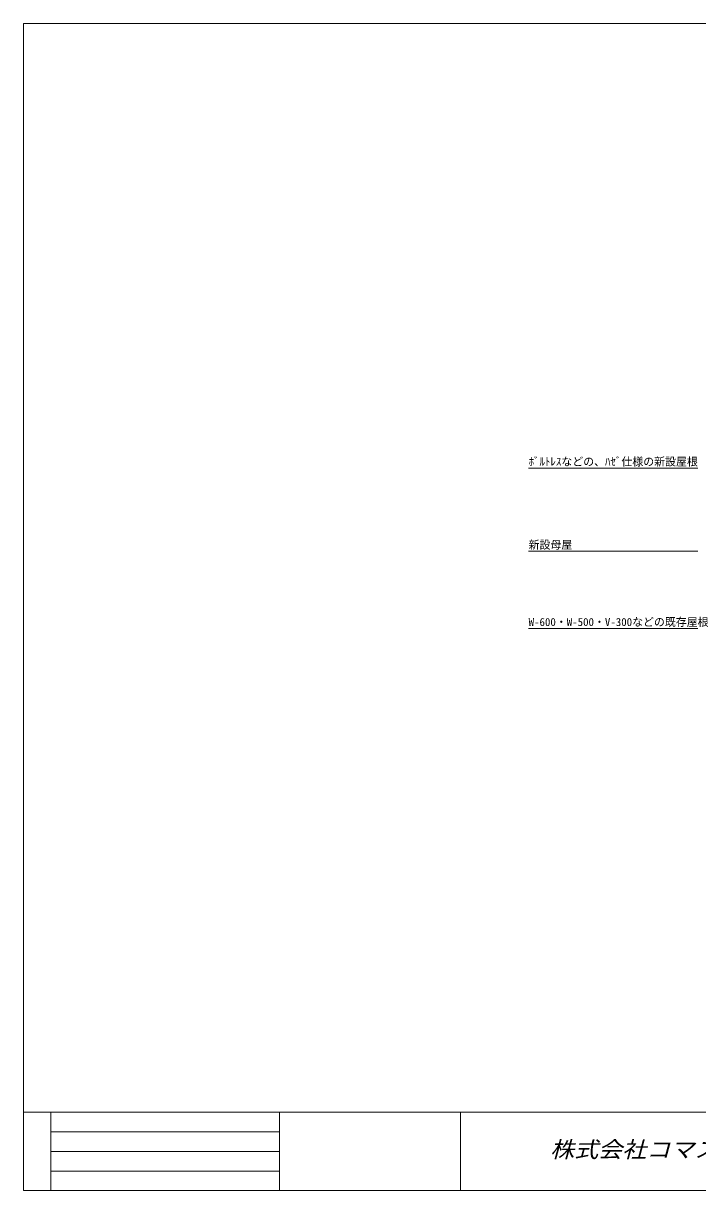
# Model space of a CAD drawing. Units: millimetres, scale not verified. Extents: x -567 to 567, y -401 to 401.
# Drawn here: x -567 to -104, y -401 to 401 of the extents above; entities that cross this region are included whole.
import ezdxf
from ezdxf.enums import TextEntityAlignment as Align

# ---------------------------------------------------------------- set-up
doc = ezdxf.new("R2010")
doc.units = ezdxf.units.MM
doc.header["$LTSCALE"] = 3
doc.layers.add('0-0_0', color=4, linetype='Continuous', lineweight=18)
doc.layers.add('0-3_LAYER004', color=7, linetype='Continuous', lineweight=18)
doc.styles.add('HG丸ｺﾞｼｯｸM-PRO', font='')
doc.styles.add('ＭＳ ゴシック', font='')
doc.styles.get('HG丸ｺﾞｼｯｸM-PRO').set_extended_font_data('HG丸ｺﾞｼｯｸM-PRO')
doc.styles.get('ＭＳ ゴシック').set_extended_font_data('MS Gothic')

msp = doc.modelspace()

# ---------------------------------------------------------------- linework, layer by layer
at = {"layer": '0-0_0'}
for p, q in [((-103.599, 95.462), (-219.849, 95.462)), ((-103.599, 38.35), (-219.849, 38.35)), ((-103.599, -14.725), (-219.849, -14.725))]:
    msp.add_line(p, q, dxfattribs=at)
at = {"layer": '0-0_0', "color": 7}
msp.add_line((-391.077, -346.95), (-391.077, -400.95), dxfattribs=at)
at = {"layer": '0-3_LAYER004'}
for p, q in [((-567, -346.95), (567, -346.95)), ((-548.1, -346.95), (-548.1, -400.95)), ((-266.54, -346.95), (-266.54, -400.95)), ((-548.1, -360.45), (-391.077, -360.45)), ((-548.1, -373.95), (-391.077, -373.95)), ((-548.1, -387.45), (-391.077, -387.45))]:
    msp.add_line(p, q, dxfattribs=at)
msp.add_lwpolyline([(-567, 400.95), (567, 400.95), (567, -400.95), (-567, -400.95)], close=True, dxfattribs=at)

# ---------------------------------------------------------------- texts
at = {"layer": '0-0_0', "color": 7, "style": 'ＭＳ ゴシック'}
for s, p in [('ﾎﾞﾙﾄﾚｽなどの、ﾊｾﾞ仕様の新設屋根', (-219.849, 95.462)), ('新設母屋', (-219.849, 38.35)), ('W-600・W-500・V-300などの既存屋根', (-219.849, -14.725))]:
    msp.add_text(s, height=5.499, dxfattribs=at).set_placement(p, align=Align.BOTTOM_LEFT)
at = {"layer": '0-0_0', "color": 3, "style": 'HG丸ｺﾞｼｯｸM-PRO', "oblique": 15, "width": 1.1}
msp.add_text('株式会社コマスヤアルテック', height=11, dxfattribs=at).set_placement((-205.007, -381.45), align=Align.BOTTOM_LEFT)

doc.saveas('drawing.dxf')
